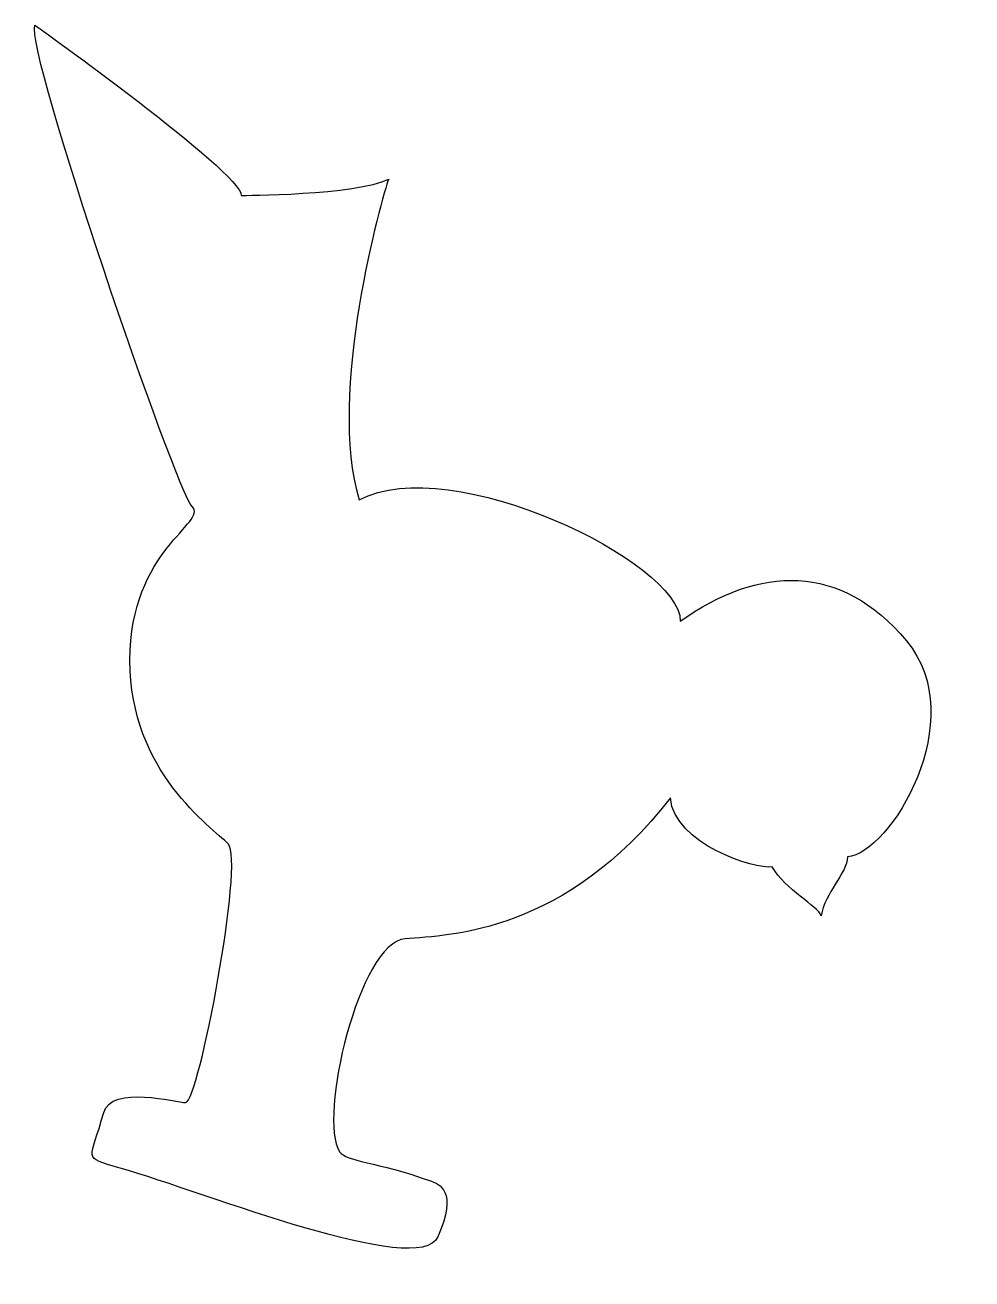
# Model space of a CAD drawing. Header units: centimetres. Extents: x -6.9 to 7.4, y -9.7 to 9.3.
import ezdxf

# ---------------------------------------------------------------- set-up
doc = ezdxf.new("R2010")
doc.units = ezdxf.units.CM
doc.header["$MEASUREMENT"] = 0
doc.layers.add('Camada 1', color=7, linetype='Continuous')

msp = doc.modelspace()

# ---------------------------------------------------------------- linework, layer by layer
at = {"layer": 'Camada 1'}
msp.add_open_spline([(-6.7757, 9.25849), (-6.92445, 8.86188), (-4.64387, 2.21859), (-4.39598, 1.97073), (-4.39598, 1.97073), (-4.14812, 1.72284), (-5.33798, 1.32631), (-5.33798, -0.35938), (-5.33798, -0.35938), (-5.33798, -2.04504), (-4.09859, -2.88779), (-3.8507, -3.13565), (-3.8507, -3.13565), (-3.60281, -3.38354), (-4.29692, -7.05222), (-4.4952, -7.05222), (-4.4952, -7.05222), (-4.61643, -7.05222), (-5.62341, -6.78412), (-5.73459, -7.20102), (-5.73459, -7.20102), (-5.93287, -7.94466), (-6.08403, -7.87026), (-5.4867, -8.04377), (-5.4867, -8.04377), (-4.16148, -8.42863), (-0.96455, -9.7221), (-0.67774, -9.08488), (-0.67774, -9.08488), (-0.36402, -8.38784), (-0.67232, -8.27901), (-0.77696, -8.24205), (-0.77696, -8.24205), (-1.61974, -7.94471), (-2.06596, -7.94471), (-2.1651, -7.79591), (-2.1651, -7.79591), (-2.4972, -7.29737), (-1.86752, -4.62306), (-1.17349, -4.57346), (-1.17349, -4.57346), (-0.47946, -4.52388), (1.2557, -4.47427), (2.84217, -2.44163), (2.84217, -2.44163), (2.89175, -3.13566), (4.13117, -3.53237), (4.37906, -3.48277), (4.37906, -3.48277), (4.57744, -3.82985), (5.07319, -4.07761), (5.1228, -4.22638), (5.1228, -4.22638), (5.17228, -3.87933), (5.51933, -3.58196), (5.51933, -3.33407), (5.51933, -3.33407), (6.16388, -3.28446), (7.4033, -1.25172), (6.41166, -0.06192), (6.41166, -0.06192), (5.42013, 1.12788), (4.18077, 1.07841), (2.99097, 0.23558), (2.99097, 0.23558), (2.99097, 1.12791), (-0.47946, 2.81357), (-1.8676, 2.06983), (-1.8676, 2.06983), (-2.36335, 3.65635), (-1.52065, 6.68051), (-1.42143, 6.9284), (-1.42143, 6.9284), (-1.91718, 6.68051), (-3.65234, 6.68051), (-3.65234, 6.68051), (-3.65234, 6.68051), (-3.65232, 7.02752), (-6.7757, 9.25849), (-6.7757, 9.25849)], degree=3, knots=[0, 0, 0, 0, 0.04761905, 0.04761905, 0.04761905, 0.04761905, 0.0952381, 0.0952381, 0.0952381, 0.0952381, 0.14285714, 0.14285714, 0.14285714, 0.14285714, 0.19047619, 0.19047619, 0.19047619, 0.19047619, 0.23809524, 0.23809524, 0.23809524, 0.23809524, 0.28571429, 0.28571429, 0.28571429, 0.28571429, 0.33333333, 0.33333333, 0.33333333, 0.33333333, 0.38095238, 0.38095238, 0.38095238, 0.38095238, 0.42857143, 0.42857143, 0.42857143, 0.42857143, 0.47619048, 0.47619048, 0.47619048, 0.47619048, 0.52380952, 0.52380952, 0.52380952, 0.52380952, 0.57142857, 0.57142857, 0.57142857, 0.57142857, 0.61904762, 0.61904762, 0.61904762, 0.61904762, 0.66666667, 0.66666667, 0.66666667, 0.66666667, 0.71428571, 0.71428571, 0.71428571, 0.71428571, 0.76190476, 0.76190476, 0.76190476, 0.76190476, 0.80952381, 0.80952381, 0.80952381, 0.80952381, 0.85714286, 0.85714286, 0.85714286, 0.85714286, 0.9047619, 0.9047619, 0.9047619, 0.9047619, 1, 1, 1, 1], dxfattribs=at)

doc.saveas('drawing.dxf')
